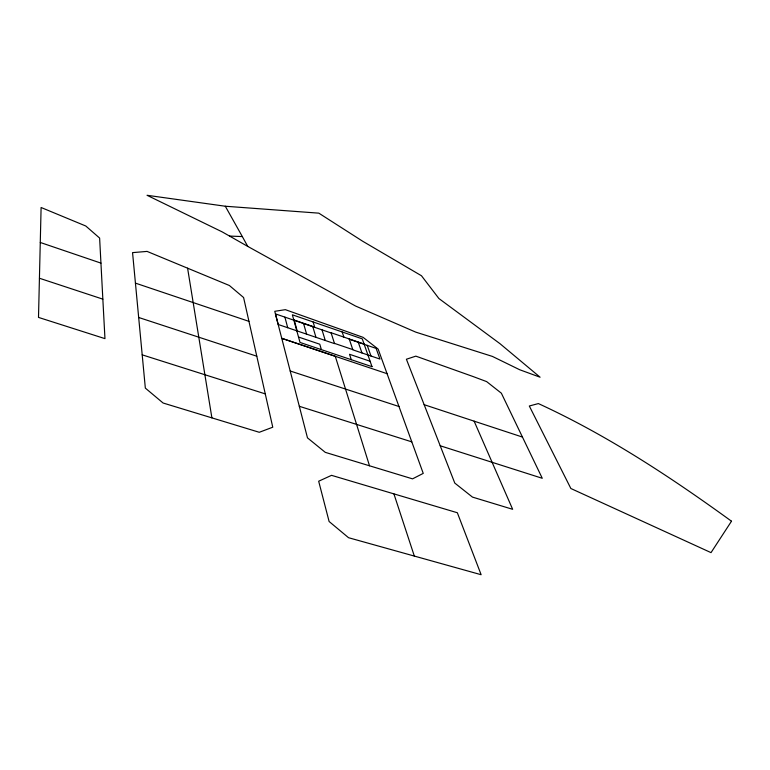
<?xml version="1.0" encoding="UTF-8"?>
<svg xmlns="http://www.w3.org/2000/svg" width="770" height="770" viewBox="0 0 770 770"><rect width="100%" height="100%" fill="white"/><g stroke="black" fill="none" stroke-linecap="round" stroke-linejoin="round"><path stroke-width="1.16" d="M229.537 236.072L242.329 236.573L247.738 246.4L355.461 305.988L415.781 332.139L492.425 356.423L519.663 369.725L540.088 377.213L499.99 343.69L438.919 298.548L421.479 275.756L362.68 241.241L318.819 213.155L225.302 206.235L147.041 195.282L222.184 231.886L247.738 246.4M393.913 493.878L331.543 475.34L318.674 481.221L329.108 521.502L348.55 537.71L481.135 574.718L457.342 512.743L393.913 493.878L414.327 556.075M142.2 354.845L265.284 393.894M299.318 406.291L411.806 441.865M440.199 445.763L542.273 478.295L501.366 393.2L486.63 381.602L473.088 376.54L415.829 356.144L406.396 359.234L454.781 483.079L472.472 497.102L512.656 509.307L474.118 421.161L424.145 404.683M290.213 371.005L398.976 406.512L423.24 473.386L412.537 478.863L325.267 452.346L307.48 437.861L274.765 311.311L285.352 309.665L363.084 337.347L378.147 349.099L398.976 406.512M138.687 317.481L256.795 356.212M474.118 421.161L522.464 437.071M39.443 278.249L102.843 299.145L104.961 338.636L38.5 317.404L41.099 207.496L85.778 226.005L99.619 238.065L102.843 299.145M135.424 283.119L248.951 321.36L272.763 427.206L259.269 432.288L163.096 403.018L145.338 388.109L132.555 252.627L147.07 251.405L229.373 285.497L243.59 297.528L248.951 321.36M387.069 373.691L281.753 338.319L335.268 356.279L369.513 465.792M298.519 337.039L319.781 344.219L321.398 349.647M370.101 361.236L349.522 354.277L351.312 359.706M40.281 242.473L100.966 263.119M334.45 343.372L352.785 349.599M293.784 319.935L314.651 327.096L313.111 321.947M364.094 344.046L331.081 332.727L334.526 343.632L278.191 324.488L275.467 313.891L331.167 332.986M349.301 339.204L376.116 348.396L379.985 359.07L352.872 349.859L349.214 338.944M225.302 206.235L242.329 236.573M367.232 345.355L370.996 356.019M358.291 342.284L361.958 352.949M342.169 331.957L343.872 337.116M322.014 329.849L325.277 340.484M312.812 326.692L315.969 337.327M303.563 323.525L306.614 334.142M294.256 320.33L297.191 330.946M284.89 317.125L287.72 327.722M187.591 268.191L211.894 417.869M731.5 521.203L711.018 552.629L570.868 488.507L529.308 406.002L538.374 403.576C607.087 435.146 670.429 476.919 731.5 521.203M372.006 366.674L300.021 342.448L292.359 314.805L362.285 338.877L372.006 366.674"/></g></svg>
